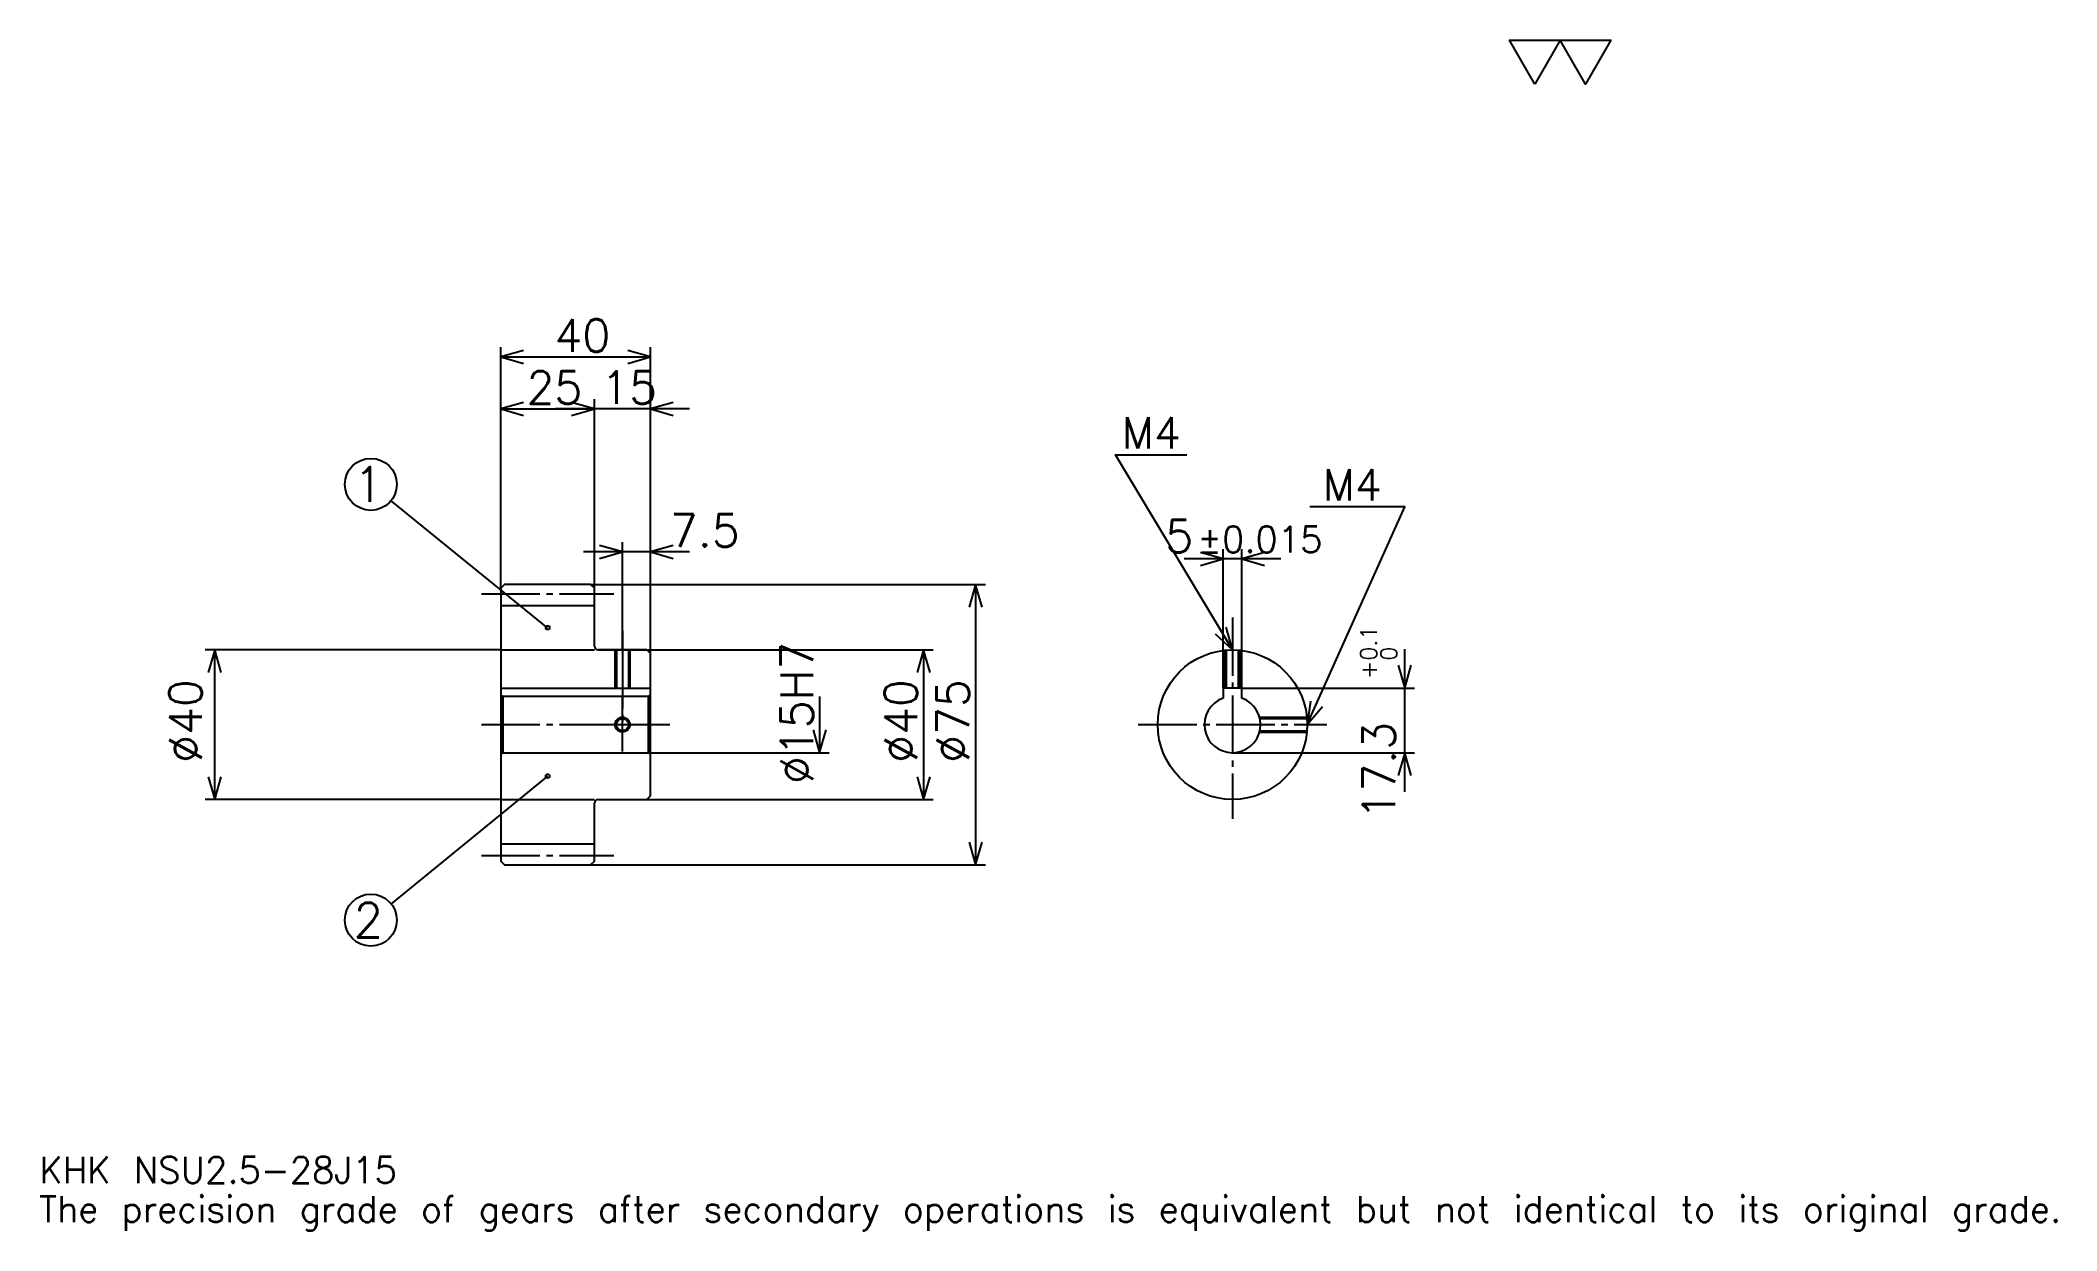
# Model space of a CAD drawing. Extents: x 18 to 557, y 6 to 325.
import ezdxf

# ---------------------------------------------------------------- set-up
doc = ezdxf.new("R2010")
doc.units = 0
doc.linetypes.add('DASHDOT', pattern=[20.869564, 15.652174, -1.73913, 1.73913, -1.73913])
doc.layers.get('0').update_dxf_attribs({"linetype": 'CONTINUOUS'})
doc.layers.add('DASHDOT', color=6, linetype='DASHDOT')
doc.styles.add('KANJI', font='TXT', dxfattribs={"bigfont": 'BIGFONT'})

msp = doc.modelspace()

# ---------------------------------------------------------------- linework, layer by layer
at = {"color": 5}
for p, q in [((140.869568, 179.239136), (140.869568, 242.717407)), ((180.869568, 179.239136), (180.869568, 242.717407)), ((140.869568, 240.108704), (180.869568, 240.108704)), ((165.869568, 179.239136), (165.869568, 228.804352)), ((140.869568, 226.195648), (165.869568, 226.195648)), ((191.304352, 226.195648), (155.434784, 226.195648)), ((153.369568, 167.676636), (111.490036, 201.639969)), ((173.369568, 179.239136), (173.369568, 190.543488)), ((191.304352, 187.934784), (162.934784, 187.934784)), ((349.456543, 186.08696), (323.586975, 186.08696)), ((334.021729, 151.539139), (334.021729, 188.695648)), ((339.021729, 151.539139), (339.021729, 188.695648)), ((140.869568, 178.239136), (140.869568, 179.239136)), ((164.869568, 179.239136), (180.869568, 179.239136)), ((165.869568, 178.239136), (165.869568, 179.239136)), ((173.369568, 161.739136), (173.369568, 179.239136)), ((173.369568, 161.739136), (173.369568, 179.239136)), ((180.869568, 179.239136), (270.434784, 179.239136)), ((180.869568, 160.739136), (180.869568, 179.239136)), ((267.82608, 179.239136), (267.82608, 104.239136)), ((382.608704, 123.804352), (382.608704, 161.973923)), ((140.869568, 161.739136), (61.739136, 161.739136)), ((64.347832, 121.739136), (64.347832, 161.739136)), ((166.869568, 161.739136), (180.869568, 161.739136)), ((180.869568, 161.739136), (256.521729, 161.739136)), ((253.913055, 161.739136), (253.913055, 121.739136)), ((339.021729, 151.539139), (385.217407, 151.539139)), ((226.08696, 149.239136), (226.08696, 134.239136)), ((180.869568, 134.239136), (228.695648, 134.239136)), ((336.521729, 134.239136), (385.217407, 134.239136)), ((153.369568, 127.989136), (111.479561, 93.851189)), ((140.869568, 121.739136), (61.739136, 121.739136)), ((166.869568, 121.739136), (180.869568, 121.739136)), ((180.869568, 121.739136), (256.521729, 121.739136)), ((164.869568, 104.239136), (180.869568, 104.239136)), ((180.869568, 104.239136), (270.434784, 104.239136))]:
    msp.add_line(p, q, dxfattribs=at)
at = {"color": 4}
for p, q in [((140.869568, 173.614136), (165.869568, 173.614136)), ((140.869568, 161.739136), (165.869568, 161.739136)), ((140.869568, 151.539139), (180.869568, 151.539139)), ((141.369568, 149.239136), (141.369568, 134.239136)), ((180.369568, 149.239136), (180.869568, 149.739136)), ((180.369568, 134.239136), (180.869568, 133.739136)), ((140.869568, 121.739136), (165.869568, 121.739136)), ((140.869568, 109.864136), (165.869568, 109.864136))]:
    msp.add_line(p, q, dxfattribs=at)
at = {"color": 7}
msp.add_lwpolyline([(417.391296, 313.043488), (410.608673, 324.800018), (437.739136, 324.800018), (430.956512, 313.043488), (424.17392, 324.800018), (417.391296, 313.043488)], dxfattribs=at)
at = {"color": 5}
for points in [[(146.956528, 241.847839), (140.869568, 240.108704), (146.956528, 238.369568)], [(174.782608, 238.369568), (180.869568, 240.108704), (174.782608, 241.847839)], [(146.956528, 227.934784), (140.869568, 226.195648), (146.956528, 224.456528)], [(159.782608, 224.456528), (165.869568, 226.195648), (159.782608, 227.934784)], [(159.782608, 224.456528), (165.869568, 226.195648), (159.782608, 227.934784)], [(186.956528, 227.934784), (180.869568, 226.195648), (186.956528, 224.456528)], [(336.521729, 161.739136), (305.217407, 213.913055), (324.347839, 213.913055)], [(356.521729, 141.739136), (382.608704, 200), (357.217407, 200)], [(167.282608, 186.195648), (173.369568, 187.934784), (167.282608, 189.67392)], [(186.956528, 189.67392), (180.869568, 187.934784), (186.956528, 186.195648)], [(327.934784, 184.347824), (334.021729, 186.08696), (327.934784, 187.826096)], [(345.108704, 187.826096), (339.021729, 186.08696), (345.108704, 184.347824)], [(269.565216, 173.152176), (267.82608, 179.239136), (266.086975, 173.152176)], [(331.898743, 166.063889), (336.521729, 161.739136), (334.881317, 167.853439)], [(66.08696, 155.652176), (64.347832, 161.739136), (62.608704, 155.652176)], [(255.652176, 155.652176), (253.913055, 161.739136), (252.17392, 155.652176)], [(380.869568, 157.626099), (382.608704, 151.539139), (384.347839, 157.626099)], [(357.421997, 148.005325), (356.521729, 141.739136), (360.596558, 146.583893)], [(224.347839, 140.326096), (226.08696, 134.239136), (227.82608, 140.326096)], [(384.347839, 128.152176), (382.608704, 134.239136), (380.869568, 128.152176)], [(62.608704, 127.826096), (64.347832, 121.739136), (66.08696, 127.826096)], [(252.17392, 127.826096), (253.913055, 121.739136), (255.652176, 127.826096)], [(266.086975, 110.326096), (267.82608, 104.239136), (269.565216, 110.326096)]]:
    msp.add_lwpolyline(points, dxfattribs=at)
at = {"color": 4}
for points in [[(165.869568, 162.739136), (165.869568, 178.239136), (164.869568, 179.239136), (141.869568, 179.239136), (140.869568, 178.239136), (140.869568, 133.739136)], [(166.869568, 121.739136), (179.869568, 121.739136), (180.869568, 122.739136), (180.869568, 160.739136), (179.869568, 161.739136), (166.869568, 161.739136)], [(171.369568, 161.739136), (171.369568, 151.539139)], [(171.749573, 161.739136), (171.749573, 151.539139)], [(174.989563, 161.739136), (174.989563, 151.539139)], [(175.369568, 161.739136), (175.369568, 151.539139)], [(334.521729, 151.539139), (334.521729, 161.638885)], [(334.901733, 151.539139), (334.901733, 161.673416)], [(338.141724, 151.539139), (338.141724, 161.673416)], [(338.521729, 151.539139), (338.521729, 161.638885)], [(339.021729, 148.810211), (339.021729, 151.539139), (334.021729, 151.539139), (334.021729, 148.810211)], [(140.869568, 133.739136), (141.369568, 134.239136), (180.369568, 134.239136), (180.369568, 149.239136), (141.369568, 149.239136), (140.869568, 149.739136)], [(343.750153, 143.739136), (356.421509, 143.739136)], [(343.844696, 143.359131), (356.456024, 143.359131)], [(343.750153, 139.739136), (356.421509, 139.739136)], [(343.844696, 140.119141), (356.456024, 140.119141)], [(140.869568, 133.739136), (140.869568, 105.239136), (141.869568, 104.239136), (164.869568, 104.239136), (165.869568, 105.239136), (165.869568, 120.739136)]]:
    msp.add_lwpolyline(points, dxfattribs=at)
at = {"color": 5}
for centre, radius in [((106.08696, 206.021744), 6.956522), ((153.369568, 167.676636), 0.521739), ((153.369568, 127.989136), 0.521739), ((106.08696, 89.456528), 6.956522)]:
    msp.add_circle(centre, radius, dxfattribs=at)
at = {"color": 4}
for centre, radius in [((336.521729, 141.739136), 20), ((173.369568, 141.739136), 1.62)]:
    msp.add_circle(centre, radius, dxfattribs=at)
at = {"color": 7}
msp.add_circle((173.369568, 141.739136), 2, dxfattribs=at)
at = {"color": 4}
for centre, radius, start, end in [((166.869568, 162.739136), 1, 180, 270), ((336.521729, 141.739136), 7.5, 109.47122094, 70.52877906), ((166.869568, 120.739136), 1, 90, 180)]:
    msp.add_arc(centre, radius, start, end, dxfattribs=at)
at = {"layer": 'DASHDOT', "color": 7}
for p, q in [((135.652176, 176.739136), (171.08696, 176.739136)), ((336.521729, 170.434784), (336.521729, 116.521744)), ((173.369568, 161.739136), (173.369568, 141.739136)), ((135.652176, 141.739136), (186.08696, 141.739136)), ((311.304352, 141.739136), (361.739136, 141.739136)), ((135.652176, 106.739136), (171.08696, 106.739136))]:
    msp.add_line(p, q, dxfattribs=at)
for points in [[(173.369568, 166.956528), (173.369568, 146.321747)], [(173.369568, 134.521744), (173.369568, 148.956528)], [(166.152176, 141.739136), (180.58696, 141.739136)]]:
    msp.add_lwpolyline(points, dxfattribs=at)

# ---------------------------------------------------------------- texts
at = {"color": 7, "style": 'KANJI'}
for s, height, p in [('40', 8.695652, (155.217392, 241.5)), ('25', 8.695652, (147.717392, 227.58696)), ('15', 8.695652, (167.717392, 227.58696)), ('M4', 8.347826, (306.956543, 215.652176)), ('1', 9.275362, (101.44928, 201.384064)), ('M4', 8.347826, (360.695679, 201.739136)), ('7.5', 8.695652, (186.08696, 189.326096)), ('5', 8.695652, (318.572205, 187.826096)), ('%%p0.015', 6.956522, (327.17981, 187.826096)), ('2', 9.275362, (101.44928, 84.818848)), ('KHK NSU2.5-28J15', 6.956522, (17.391304, 19.130434)), ('The precision grade of gears after secondary operations is equivalent but not identical to its original grade.', 6.956522, (17.391304, 8.695652))]:
    msp.add_text(s, height=height, dxfattribs=at).set_placement(p)
for s, height, p in [('%%c15H7', 8.695652, (224.347839, 125.869568)), ('0.1', 4.347826, (375.130432, 158.872498)), ('0', 4.347826, (380.521729, 158.872498)), ('+', 4.347826, (375.130432, 154.002945)), ('%%c40', 8.695652, (60.869568, 131.521744)), ('%%c40', 8.695652, (252.17392, 131.521744)), ('%%c75', 8.695652, (266.086975, 131.521744)), ('17.3', 8.695652, (380, 116.364716))]:
    msp.add_text(s, height=height, rotation=90, dxfattribs=at).set_placement(p)

doc.saveas('drawing.dxf')
